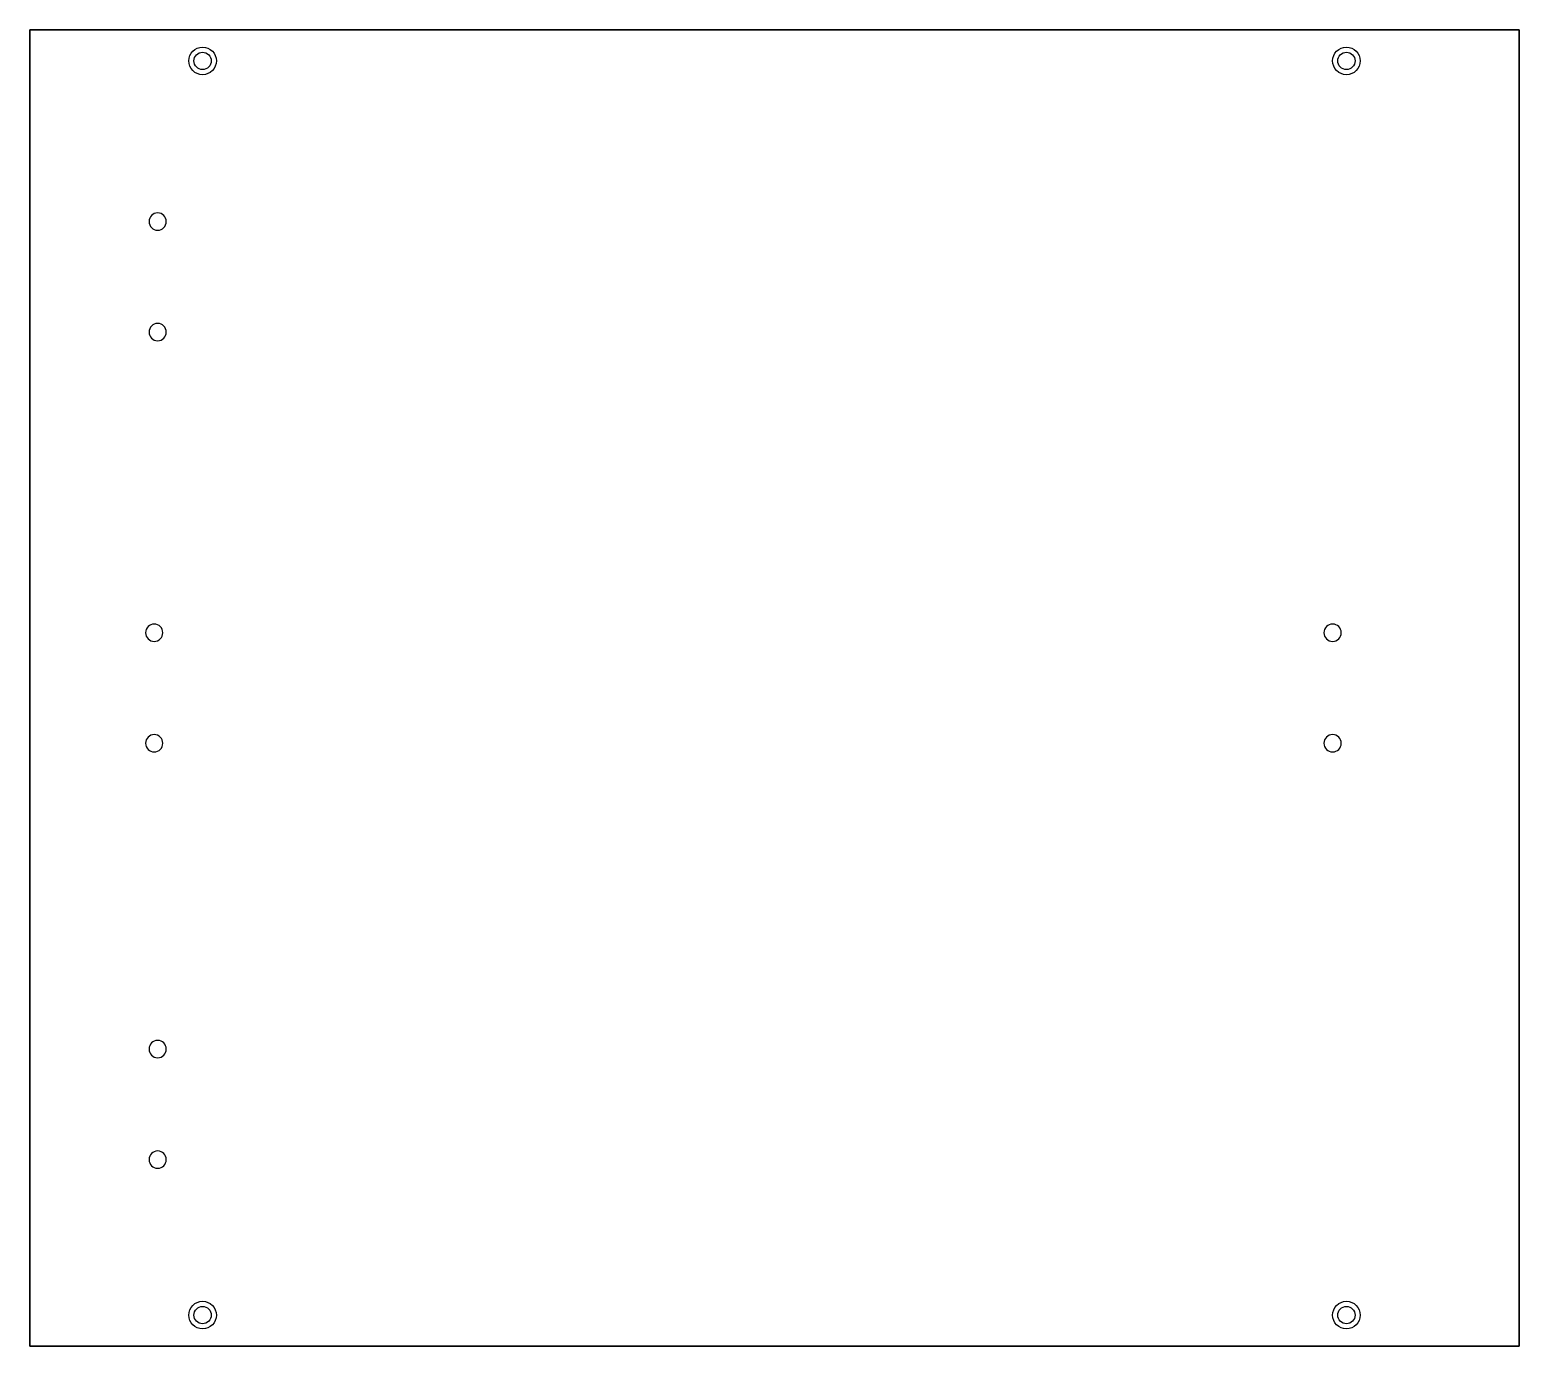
# Model space of a CAD drawing. Extents: x 0 to 431, y 0 to 381.
import ezdxf

# ---------------------------------------------------------------- set-up
doc = ezdxf.new("R2010")
doc.units = 0

msp = doc.modelspace()

# ---------------------------------------------------------------- linework, layer by layer
at = {"layer": 'CONTORNO'}
msp.add_lwpolyline([(0, 0), (0, 381), (431, 381), (431, 0)], close=True, dxfattribs=at)
at = {"layer": 'PANEL'}
msp.add_lwpolyline([(0, 0), (431, 0), (431, 381), (0, 381)], close=True, dxfattribs=at)
at = {"layer": 'VDRILL'}
for centre, radius in [((50, 372, -2), 4), ((381, 372, -2), 4), ((50, 372, -18), 2.5), ((381, 372, -18), 2.5), ((50, 9, -2), 4), ((381, 9, -2), 4), ((50, 9, -18), 2.5), ((381, 9, -18), 2.5)]:
    msp.add_circle(centre, radius, dxfattribs=at)
at = {"layer": 'VDRILL', "extrusion": (0, 0, -1)}
for centre in [(-37, 325.5, 17.5), (-37, 293.5, 17.5), (-36, 206.5, 11), (-377, 206.5, 11), (-36, 174.5, 11), (-377, 174.5, 11), (-37, 86, 17.5), (-37, 54, 17.5)]:
    msp.add_circle(centre, 2.5, dxfattribs=at)

doc.saveas('drawing.dxf')
